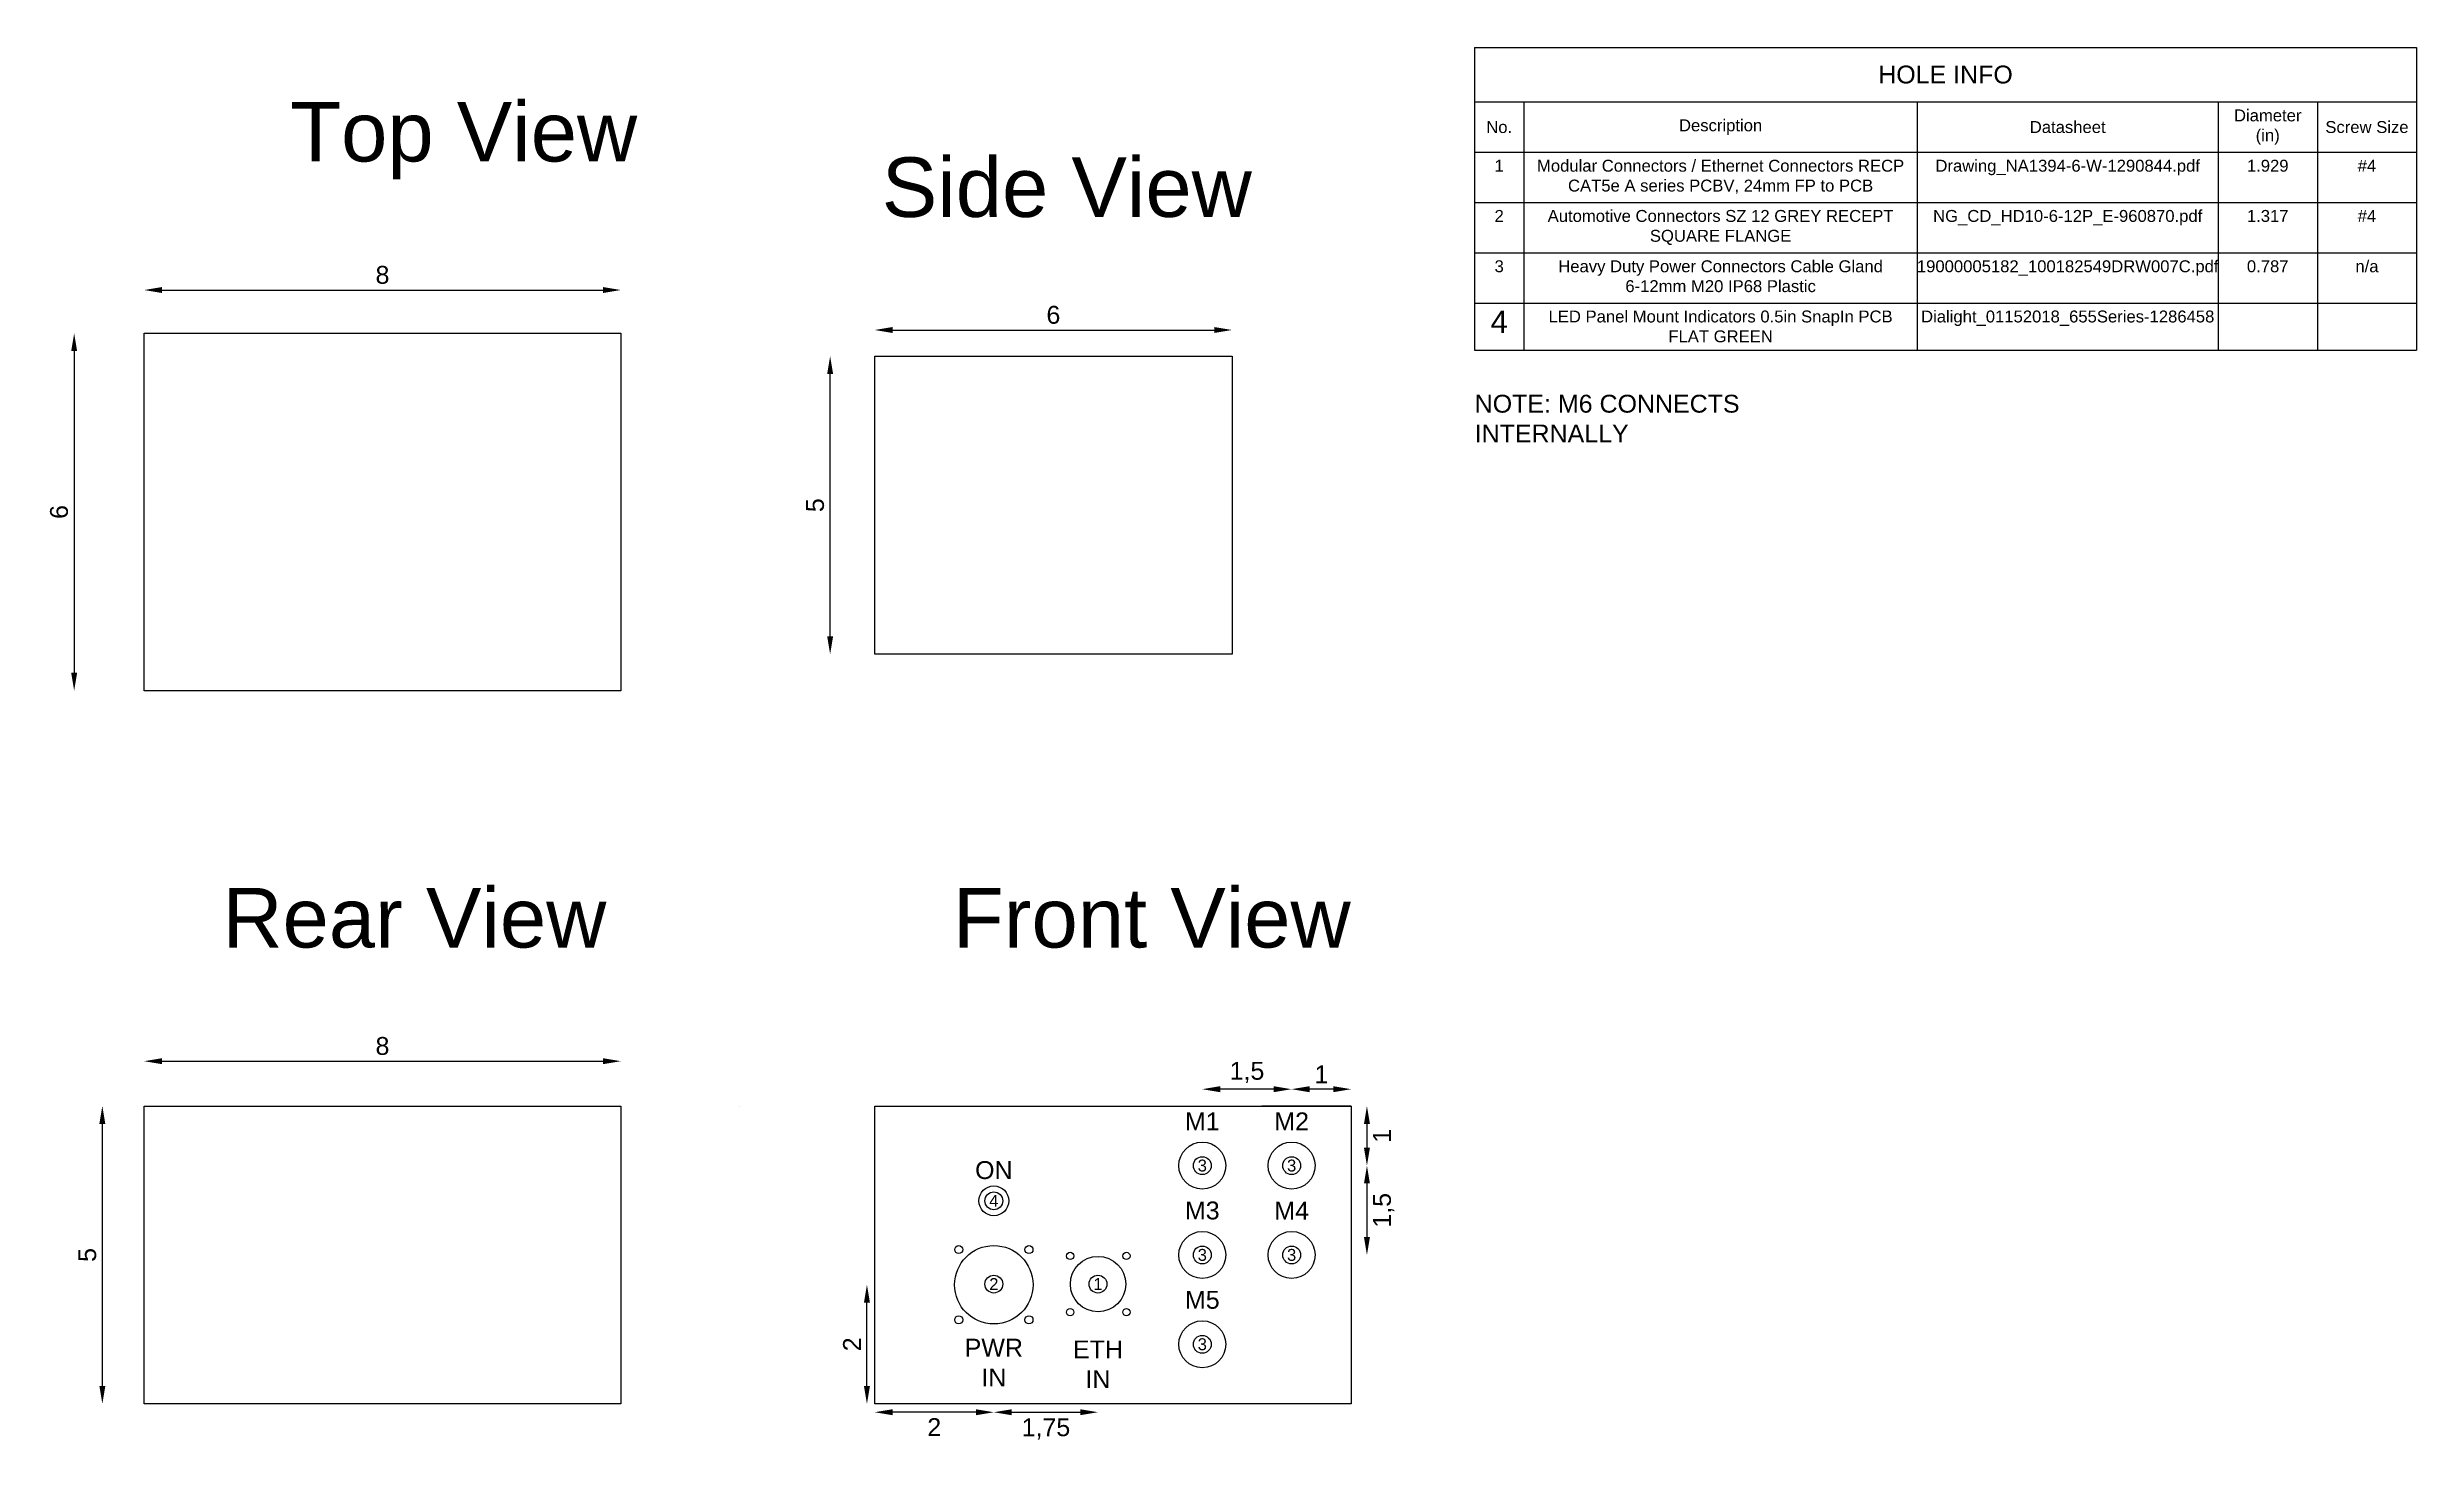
# Model space of a CAD drawing. Header units: millimetres. Extents: x -318.2 to -278.5, y 391.5 to 414.9.
import ezdxf

# ---------------------------------------------------------------- set-up
doc = ezdxf.new("R2010")
doc.units = ezdxf.units.MM
doc.styles.get("Standard").update_dxf_attribs({"font": 'arial.ttf'})
doc.dimstyles.new('ISO-25', dxfattribs={"dimtxt": 0.3, "dimasz": 0.3, "dimexe": 0.2, "dimexo": 0.2, "dimgap": 0.1, "dimtad": 1, "dimtxsty": 'Standard', "dimcen": 2.5, "dimse1": 1, "dimse2": 1, "dimadec": 0, "dimazin": 0, "dimtfac": 1, "dimtmove": 1, "dimatfit": 3, "dimfxl": 1, "dimarcsym": 0})

# ---------------------------------------------------------------- blocks, each defined once
blk = doc.blocks.new('*D80')
at = {"color": 0, "lineweight": -2}
blk.add_line((-317.795, 409.818), (-317.795, 404.418), dxfattribs=at)
at = {"color": 0}
for points in [[(-317.745, 409.818), (-317.845, 409.818), (-317.795, 410.118)], [(-317.845, 404.418), (-317.745, 404.418), (-317.795, 404.118)]]:
    blk.add_solid(points, dxfattribs=at)
at = {"layer": 'Defpoints', "color": 0}
for p in [(-316.219, 410.118), (-317.795, 404.118), (-316.219, 404.118)]:
    blk.add_point(p, dxfattribs=at)
at = {"color": 0, "insert": (-318.048, 407.118), "char_height": 0.3, "attachment_point": 5, "rotation": 90}
blk.add_mtext('6', dxfattribs=at)
blk = doc.blocks.new('*D81')
at = {"color": 0, "lineweight": -2}
blk.add_line((-316.319, 410.844), (-308.919, 410.844), dxfattribs=at)
at = {"color": 0}
for points in [[(-316.319, 410.894), (-316.319, 410.794), (-316.619, 410.844)], [(-308.919, 410.794), (-308.919, 410.894), (-308.619, 410.844)]]:
    blk.add_solid(points, dxfattribs=at)
at = {"layer": 'Defpoints', "color": 0}
for p in [(-308.619, 410.844), (-316.619, 410.118), (-308.619, 410.118)]:
    blk.add_point(p, dxfattribs=at)
at = {"color": 0, "insert": (-312.619, 411.097), "char_height": 0.3, "attachment_point": 5}
blk.add_mtext('8', dxfattribs=at)
blk = doc.blocks.new('*D82')
at = {"color": 0, "lineweight": -2}
blk.add_line((-304.056, 410.173), (-298.656, 410.173), dxfattribs=at)
at = {"color": 0}
for points in [[(-304.056, 410.223), (-304.056, 410.123), (-304.356, 410.173)], [(-298.656, 410.123), (-298.656, 410.223), (-298.356, 410.173)]]:
    blk.add_solid(points, dxfattribs=at)
at = {"layer": 'Defpoints', "color": 0}
for p in [(-298.356, 410.173), (-304.356, 409.732), (-298.356, 409.732)]:
    blk.add_point(p, dxfattribs=at)
at = {"color": 0, "insert": (-301.356, 410.426), "char_height": 0.3, "attachment_point": 5}
blk.add_mtext('6', dxfattribs=at)
blk = doc.blocks.new('*D83')
at = {"color": 0, "lineweight": -2}
blk.add_line((-305.104, 405.032), (-305.104, 409.432), dxfattribs=at)
at = {"color": 0}
for points in [[(-305.054, 409.432), (-305.154, 409.432), (-305.104, 409.732)], [(-305.154, 405.032), (-305.054, 405.032), (-305.104, 404.732)]]:
    blk.add_solid(points, dxfattribs=at)
at = {"layer": 'Defpoints', "color": 0}
for p in [(-305.104, 409.732), (-304.356, 409.732), (-304.356, 404.732)]:
    blk.add_point(p, dxfattribs=at)
at = {"color": 0, "insert": (-305.356, 407.232), "char_height": 0.3, "attachment_point": 5, "rotation": 90}
blk.add_mtext('5', dxfattribs=at)
blk = doc.blocks.new('*D84')
at = {"color": 0, "lineweight": -2}
blk.add_line((-316.319, 397.898), (-308.919, 397.898), dxfattribs=at)
at = {"color": 0}
for points in [[(-316.319, 397.948), (-316.319, 397.848), (-316.619, 397.898)], [(-308.919, 397.848), (-308.919, 397.948), (-308.619, 397.898)]]:
    blk.add_solid(points, dxfattribs=at)
at = {"layer": 'Defpoints', "color": 0}
for p in [(-308.619, 397.898), (-316.619, 397.145), (-308.619, 397.145)]:
    blk.add_point(p, dxfattribs=at)
at = {"color": 0, "insert": (-312.619, 398.152), "char_height": 0.3, "attachment_point": 5}
blk.add_mtext('8', dxfattribs=at)
blk = doc.blocks.new('*D85')
at = {"color": 0, "lineweight": -2}
blk.add_line((-317.322, 392.445), (-317.322, 396.845), dxfattribs=at)
at = {"color": 0}
for points in [[(-317.272, 396.845), (-317.372, 396.845), (-317.322, 397.145)], [(-317.372, 392.445), (-317.272, 392.445), (-317.322, 392.145)]]:
    blk.add_solid(points, dxfattribs=at)
at = {"layer": 'Defpoints', "color": 0}
for p in [(-317.322, 397.145), (-316.619, 397.145), (-316.619, 392.145)]:
    blk.add_point(p, dxfattribs=at)
at = {"color": 0, "insert": (-317.574, 394.645), "char_height": 0.3, "attachment_point": 5, "rotation": 90}
blk.add_mtext('5', dxfattribs=at)
blk = doc.blocks.new('*T86')
at = {"color": 0, "lineweight": -2}
for p, q in [((0, 0), (15.817, 0)), ((0, 0), (0, -5.086)), ((15.817, 0), (15.817, -5.086)), ((0, -0.917), (15.817, -0.917)), ((0.832, -0.917), (0.832, -5.086)), ((7.434, -0.917), (7.434, -5.086)), ((12.485, -0.917), (12.485, -5.086)), ((14.151, -0.917), (14.151, -5.086)), ((0, -1.762), (15.817, -1.762)), ((0, -2.605), (15.817, -2.605)), ((0, -3.45), (15.817, -3.45)), ((0, -4.293), (15.817, -4.293)), ((0, -5.086), (15.817, -5.086))]:
    blk.add_line(p, q, dxfattribs=at)
at = {"color": 0}
for s, insert, char_height, width, attachment_point in [('{HOLE INFO}', (7.909, -0.458), 0.3, 15.5671, 5), ('{Diameter (in)}', (13.318, -1.339), 0.2, 1.41581, 5), ('{No.}', (0.416, -1.339), 0.2, 0.5824, 5), ('{Description}', (4.133, -1.339), 0.2, 6.35151, 5), ('{Datasheet}', (9.96, -1.339), 0.2, 4.80158, 5), ('{Screw Size}', (14.984, -1.339), 0.2, 1.41581, 5), ('{1}', (0.416, -1.887), 0.2, 0.5824, 2), ('{{\\C256;Modular Connectors / Ethernet Connectors RECP CAT5e A series PCBV, 24mm FP to PCB}}', (4.133, -1.887), 0.2, 6.35151, 2), ('{Drawing_NA1394-6-W-1290844.pdf}', (9.96, -1.887), 0.2, 4.80158, 2), ('{1.929}', (13.318, -1.887), 0.2, 1.41581, 2), ('{#4}', (14.984, -1.887), 0.2, 1.41581, 2), ('{2}', (0.416, -2.73), 0.2, 0.5824, 2), ('Automotive Connectors SZ 12 GREY RECEPT SQUARE FLANGE', (4.133, -2.73), 0.2, 6.35151, 2), ('{NG_CD_HD10-6-12P_E-960870.pdf}', (9.96, -2.73), 0.2, 4.80158, 2), ('{1.317}', (13.318, -2.73), 0.2, 1.41581, 2), ('{#4}', (14.984, -2.73), 0.2, 1.41581, 2), ('{3}', (0.416, -3.575), 0.2, 0.5824, 2), ('Heavy Duty Power Connectors Cable Gland 6-12mm M20 IP68 Plastic', (4.133, -3.575), 0.2, 6.35151, 2), ('{19000005182_100182549DRW007C.pdf}', (9.96, -3.575), 0.2, 4.80158, 2), ('{0.787}', (13.318, -3.575), 0.2, 1.41581, 2), ('{n/a}', (14.984, -3.575), 0.2, 1.41581, 2), ('{4}', (0.416, -4.418), 0.375, 0.5824, 2), ('{LED Panel Mount Indicators 0.5in SnapIn PCB FLAT GREEN}', (4.133, -4.418), 0.2, 6.35151, 2), ('Dialight_01152018_655Series-1286458', (9.96, -4.418), 0.2, 4.80158, 2)]:
    blk.add_mtext(s, dxfattribs=dict(at, insert=insert, char_height=char_height, width=width, attachment_point=attachment_point))
blk = doc.blocks.new('*D87')
at = {"color": 0, "lineweight": -2}
blk.add_line((-296.656, 397.428), (-297.056, 397.428), dxfattribs=at)
at = {"color": 0}
for points in [[(-297.056, 397.478), (-297.056, 397.378), (-297.356, 397.428)], [(-296.656, 397.378), (-296.656, 397.478), (-296.356, 397.428)]]:
    blk.add_solid(points, dxfattribs=at)
at = {"layer": 'Defpoints', "color": 0}
for p in [(-297.356, 397.428), (-297.356, 397.145), (-296.356, 397.102)]:
    blk.add_point(p, dxfattribs=at)
at = {"color": 0, "insert": (-296.856, 397.679), "char_height": 0.3, "attachment_point": 5}
blk.add_mtext('1', dxfattribs=at)
blk = doc.blocks.new('*D88')
at = {"color": 0, "lineweight": -2}
blk.add_line((-296.092, 396.845), (-296.092, 396.445), dxfattribs=at)
at = {"color": 0}
for points in [[(-296.042, 396.845), (-296.142, 396.845), (-296.092, 397.145)], [(-296.142, 396.445), (-296.042, 396.445), (-296.092, 396.145)]]:
    blk.add_solid(points, dxfattribs=at)
at = {"layer": 'Defpoints', "color": 0}
for p in [(-297.856, 397.145), (-297.856, 396.145), (-296.092, 396.145)]:
    blk.add_point(p, dxfattribs=at)
at = {"color": 0, "insert": (-295.841, 396.645), "char_height": 0.3, "attachment_point": 5, "rotation": 90}
blk.add_mtext('1', dxfattribs=at)
blk = doc.blocks.new('*D89')
at = {"color": 0, "lineweight": -2}
blk.add_line((-296.092, 395.845), (-296.092, 394.945), dxfattribs=at)
at = {"color": 0}
for points in [[(-296.042, 395.845), (-296.142, 395.845), (-296.092, 396.145)], [(-296.142, 394.945), (-296.042, 394.945), (-296.092, 394.645)]]:
    blk.add_solid(points, dxfattribs=at)
at = {"layer": 'Defpoints', "color": 0}
for p in [(-297.356, 396.145), (-297.356, 394.645), (-296.092, 394.645)]:
    blk.add_point(p, dxfattribs=at)
at = {"color": 0, "insert": (-295.812, 395.395), "char_height": 0.3, "attachment_point": 5, "rotation": 90}
blk.add_mtext('1,5', dxfattribs=at)
blk = doc.blocks.new('*D90')
at = {"color": 0, "lineweight": -2}
blk.add_line((-297.656, 397.428), (-298.556, 397.428), dxfattribs=at)
at = {"color": 0}
for points in [[(-298.556, 397.478), (-298.556, 397.378), (-298.856, 397.428)], [(-297.656, 397.378), (-297.656, 397.478), (-297.356, 397.428)]]:
    blk.add_solid(points, dxfattribs=at)
at = {"layer": 'Defpoints', "color": 0}
for p in [(-298.856, 397.428), (-298.856, 397.428), (-297.356, 397.428)]:
    blk.add_point(p, dxfattribs=at)
at = {"color": 0, "insert": (-298.106, 397.709), "char_height": 0.3, "attachment_point": 5}
blk.add_mtext('1,5', dxfattribs=at)
blk = doc.blocks.new('*D91')
at = {"color": 0, "lineweight": -2}
blk.add_line((-302.656, 392.005), (-304.056, 392.005), dxfattribs=at)
at = {"color": 0}
for points in [[(-304.056, 392.055), (-304.056, 391.955), (-304.356, 392.005)], [(-302.656, 391.955), (-302.656, 392.055), (-302.356, 392.005)]]:
    blk.add_solid(points, dxfattribs=at)
at = {"layer": 'Defpoints', "color": 0}
for p in [(-304.356, 392.005), (-304.356, 392.005), (-302.356, 392.005)]:
    blk.add_point(p, dxfattribs=at)
at = {"color": 0, "insert": (-303.356, 391.755), "char_height": 0.3, "attachment_point": 5}
blk.add_mtext('2', dxfattribs=at)
blk = doc.blocks.new('*D92')
at = {"color": 0, "lineweight": -2}
blk.add_line((-304.486, 392.445), (-304.486, 393.845), dxfattribs=at)
at = {"color": 0}
for points in [[(-304.436, 393.845), (-304.536, 393.845), (-304.486, 394.145)], [(-304.536, 392.445), (-304.436, 392.445), (-304.486, 392.145)]]:
    blk.add_solid(points, dxfattribs=at)
at = {"layer": 'Defpoints', "color": 0}
for p in [(-304.486, 394.145), (-304.356, 394.145), (-304.356, 392.145)]:
    blk.add_point(p, dxfattribs=at)
at = {"color": 0, "insert": (-304.737, 393.145), "char_height": 0.3, "attachment_point": 5, "rotation": 90}
blk.add_mtext('2', dxfattribs=at)
blk = doc.blocks.new('*D93')
at = {"color": 0, "lineweight": -2}
blk.add_line((-302.056, 392.005), (-300.906, 392.005), dxfattribs=at)
at = {"color": 0}
for points in [[(-302.056, 392.055), (-302.056, 391.955), (-302.356, 392.005)], [(-300.906, 391.955), (-300.906, 392.055), (-300.606, 392.005)]]:
    blk.add_solid(points, dxfattribs=at)
at = {"layer": 'Defpoints', "color": 0}
for p in [(-302.356, 392.145), (-300.606, 392.145), (-300.606, 392.005)]:
    blk.add_point(p, dxfattribs=at)
at = {"color": 0, "insert": (-301.481, 391.725), "char_height": 0.3, "attachment_point": 5}
blk.add_mtext('1,75', dxfattribs=at)

msp = doc.modelspace()

# ---------------------------------------------------------------- linework, layer by layer
for p, q in [((-306.619, 397.145), (-306.619, 397.145)), ((-306.619, 397.145), (-306.619, 397.145)), ((-296.356, 397.145), (-297.856, 397.145))]:
    msp.add_line(p, q)
for points in [[(-316.619, 404.118), (-316.619, 410.118), (-308.619, 410.118), (-308.619, 404.118)], [(-304.356, 404.732), (-304.356, 409.732), (-298.356, 409.732), (-298.356, 404.732)], [(-316.619, 392.145), (-316.619, 397.145), (-308.619, 397.145), (-308.619, 392.145)], [(-304.356, 392.145), (-304.356, 397.145), (-296.356, 397.145), (-296.356, 392.145)]]:
    msp.add_lwpolyline(points, close=True)
for centre, radius in [((-298.856, 396.145), 0.394), ((-298.856, 396.145), 0.15), ((-297.356, 396.145), 0.394), ((-297.356, 396.145), 0.15), ((-302.356, 395.554), 0.25), ((-302.356, 395.554), 0.15), ((-298.856, 394.645), 0.394), ((-297.356, 394.645), 0.394), ((-302.356, 394.145), 0.658), ((-302.945, 394.735), 0.0675), ((-301.766, 394.735), 0.0675), ((-301.075, 394.629), 0.061), ((-300.606, 394.156), 0.465), ((-300.13, 394.629), 0.061), ((-298.856, 394.645), 0.15), ((-297.356, 394.645), 0.15), ((-302.356, 394.156), 0.15), ((-300.608, 394.156), 0.15), ((-302.945, 393.556), 0.0675), ((-301.766, 393.556), 0.0675), ((-301.075, 393.684), 0.061), ((-300.13, 393.684), 0.061), ((-298.856, 393.145), 0.394), ((-298.856, 393.145), 0.15)]:
    msp.add_circle(centre, radius)

# ---------------------------------------------------------------- block references
msp.add_blockref('*T86', (-294.288, 414.918))

# ---------------------------------------------------------------- texts
for s, insert, char_height, width, attachment_point in [('{Top View}', (-314.167, 414.002), 1, 18.37343, 1), ('{Side View}', (-304.237, 413.071), 1, 18.37343, 1), ('{NOTE: M6 CONNECTS INTERNALLY}', (-294.283, 409.086), 0.3, 5.54666, 1), ('{Rear View}', (-315.305, 400.806), 1, 18.37343, 1), ('{Front View}', (-303.042, 400.806), 1, 18.37343, 1), ('{M1}', (-298.856, 396.738), 0.3, 2.11332, 8), ('{M2}', (-297.356, 396.738), 0.3, 2.11332, 8), ('{ON}', (-302.356, 396.068), 0.3, 1.27, 5), ('{3}', (-298.856, 396.145), 0.2, 0.18999, 5), ('{3}', (-297.356, 396.145), 0.2, 0.18999, 5), ('{4}', (-302.356, 395.554), 0.2, 0.18999, 5), ('{M3}', (-298.856, 395.238), 0.3, 2.11332, 8), ('{M4}', (-297.356, 395.238), 0.3, 2.11332, 8), ('{3}', (-298.856, 394.645), 0.2, 0.18999, 5), ('{3}', (-297.356, 394.645), 0.2, 0.18999, 5), ('{2}', (-302.356, 394.156), 0.2, 0.18999, 5), ('{1}', (-300.608, 394.156), 0.2, 0.18999, 5), ('{M5}', (-298.856, 393.738), 0.3, 2.11332, 8), ('{PWR IN}', (-302.356, 392.839), 0.3, 1.27, 5), ('{ETH IN}', (-300.608, 392.409), 0.3, 0.4031, 8), ('{3}', (-298.856, 393.145), 0.2, 0.18999, 5)]:
    msp.add_mtext(s, dxfattribs=dict(insert=insert, char_height=char_height, width=width, attachment_point=attachment_point))

# ---------------------------------------------------------------- dimensions: what is measured, and where the dimension line sits
for p1, p2, distance, override, picture, middle in [((-316.619, 410.118), (-308.619, 410.118), 0.726, {"dimlfac": 1}, '*D81', (-312.619, 411.097)), ((-304.356, 409.732), (-298.356, 409.732), 0.441, {"dimlfac": 1}, '*D82', (-301.356, 410.426)), ((-316.219, 410.118), (-316.219, 404.118), -1.576, {"dimlfac": 1}, '*D80', (-318.048, 407.118)), ((-304.356, 404.732), (-304.356, 409.732), 0.748, {"dimlfac": 1}, '*D83', (-305.356, 407.232)), ((-316.619, 397.145), (-308.619, 397.145), 0.753, {"dimlfac": 1}, '*D84', (-312.619, 398.152)), ((-297.356, 397.428), (-298.856, 397.428), 0, {"dimlfac": 1}, '*D90', (-298.106, 397.709)), ((-316.619, 392.145), (-316.619, 397.145), 0.703, {"dimlfac": 1}, '*D85', (-317.574, 394.645)), ((-297.356, 396.145), (-297.356, 394.645), 1.264, {"dimtad": 2, "dimlfac": 1}, '*D89', (-295.812, 395.395)), ((-304.356, 392.145), (-304.356, 394.145), 0.13, {"dimlfac": 1}, '*D92', (-304.737, 393.145)), ((-302.356, 392.005), (-304.356, 392.005), 0, {"dimtad": 2, "dimlfac": 1}, '*D91', (-303.356, 391.755)), ((-302.356, 392.145), (-300.606, 392.145), -0.14, {"dimtad": 2, "dimlfac": 1}, '*D93', (-301.481, 391.725))]:
    dim = msp.add_aligned_dim(p1=p1, p2=p2, distance=distance, dimstyle='ISO-25', override=override)
    dim.commit()
    dim.dimension.update_dxf_attribs({"geometry": picture, "text_midpoint": middle})
dim = msp.add_linear_dim(base=(-297.356, 397.428), p1=(-296.356, 397.102), p2=(-297.356, 397.145), dimstyle='ISO-25', override={"dimlfac": 1})
dim.commit()
dim.dimension.update_dxf_attribs({"geometry": '*D87', "text_midpoint": (-296.856, 397.679)})
dim = msp.add_linear_dim(base=(-296.092, 396.145), p1=(-297.856, 397.145), p2=(-297.856, 396.145), angle=90, dimstyle='ISO-25', override={"dimtad": 2, "dimlfac": 1})
dim.commit()
dim.dimension.update_dxf_attribs({"geometry": '*D88', "text_midpoint": (-295.841, 396.645)})

doc.saveas('drawing.dxf')
